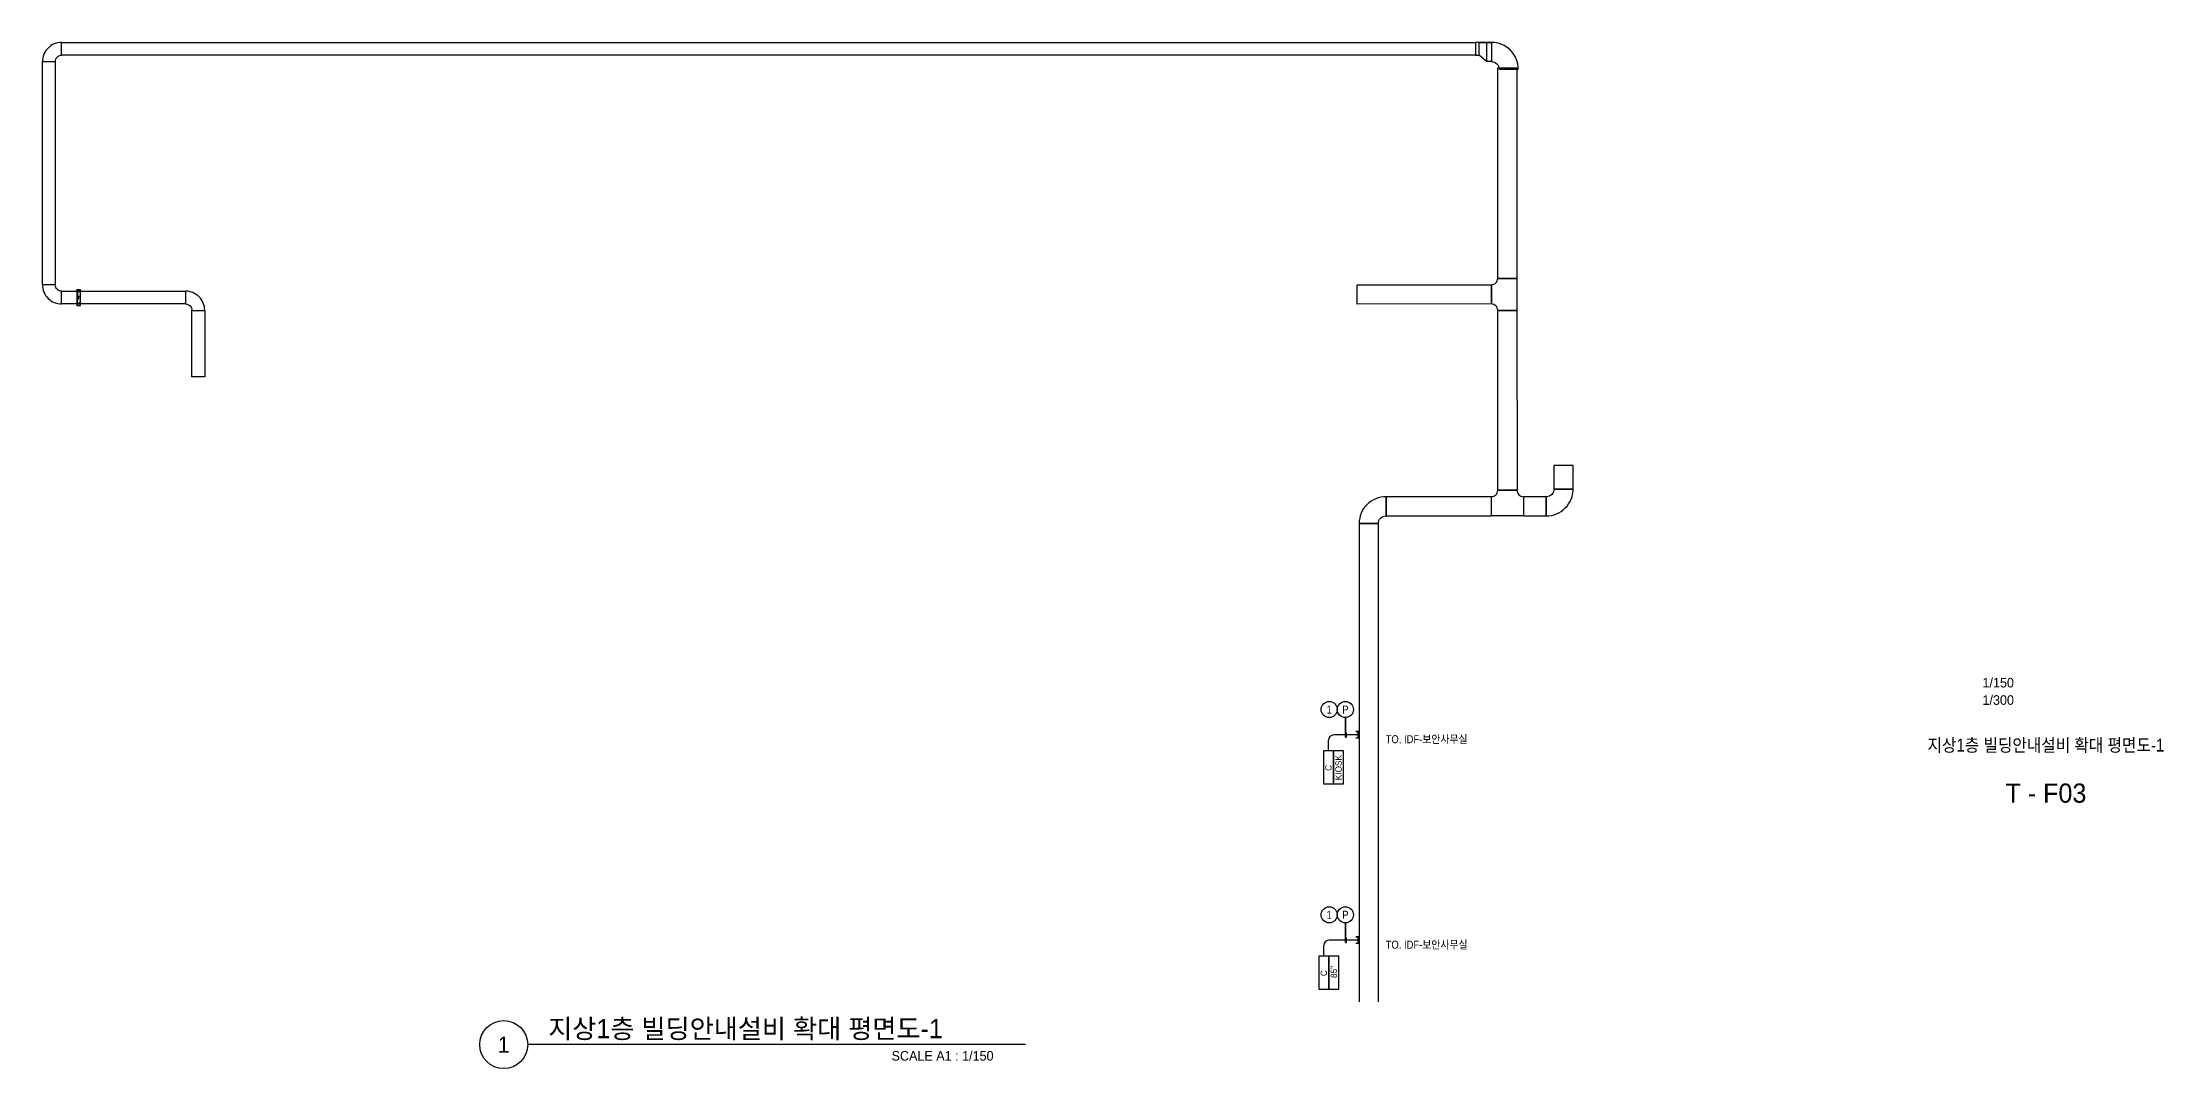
# Model space of a CAD drawing. Header units: millimetres. Extents: x 90978 to 500588, y -351975 to -9702.
# Drawn here: x 275046 to 374439, y -351975 to -303848 of the extents above; entities that cross this region are included whole.
import ezdxf
from ezdxf.enums import TextEntityAlignment as Align

# ---------------------------------------------------------------- set-up
doc = ezdxf.new("R2010")
doc.units = ezdxf.units.MM
doc.header["$LTSCALE"] = 150
doc.linetypes.add('D1', pattern=[3, 1, -1, 1])
for name, color, linetype in [('-----21 Embeded Wire in Ceiling or Wall', 4, 'Continuous'), ('-----27 Communication Cable Tray', 2, 'Continuous'), ('-----29 Indicator', 1, 'Continuous'), ('-----30 Text', 2, 'Continuous'), ('-----41 Drawing Title', 2, 'Continuous'), ('-----42 Drawing Number', 2, 'Continuous'), ('-----43 Drawing Scale', 3, 'Continuous'), ('NOTE', 1, 'Continuous')]:
    doc.layers.add(name, color=color, linetype=linetype)
doc.styles.add('ELEC', font='')
doc.styles.get('ELEC').set_extended_font_data('Dotum')

# ---------------------------------------------------------------- blocks, each defined once
blk = doc.blocks.new('KIOSK')
at = {"layer": 'NOTE', "color": 1}
blk.add_lwpolyline([(220317, -205792), (223670, -205792), (223670, -204766), (220317, -204766)], close=True, dxfattribs=at)
at = {"layer": '-----30 Text', "style": 'ELEC'}
blk.add_text('KIOSK', height=640.3, dxfattribs=at).set_placement((221972, -205279), align=Align.MIDDLE_CENTER)
blk = doc.blocks.new('85SIGNIGE')
at = {"layer": 'NOTE', "color": 1}
blk.add_lwpolyline([(220317, -208267), (223670, -208267), (223670, -207241), (220317, -207241)], close=True, dxfattribs=at)
at = {"layer": '-----30 Text', "style": 'ELEC'}
blk.add_text('85"', height=640.3, dxfattribs=at).set_placement((222066, -207754), align=Align.MIDDLE_CENTER)
blk = doc.blocks.new('O08')
blk.add_hatch(color=256).paths.add_polyline_path([(120, 51), (-120, 51), (-120, 0), (120, 0)])
blk.add_lwpolyline([(120, 127.5), (120, 0), (-120, 0), (-120, 127.5), (-120, 51), (120, 51)])
blk = doc.blocks.new('CONTROLLER')
at = {"layer": 'NOTE', "color": 1}
blk.add_lwpolyline([(64923, 56490), (68276, 56490), (68276, 57516), (64923, 57516)], close=True, dxfattribs=at)
at = {"layer": '-----30 Text', "style": 'ELEC'}
blk.add_text('C', height=640, dxfattribs=at).set_placement((66549, 57003), align=Align.MIDDLE_CENTER)
blk = doc.blocks.new('A$C6DEE19DB')
at = {"layer": '-----29 Indicator', "color": 1}
blk.add_line((-457, 0), (457, 0), dxfattribs=at)
blk.add_lwpolyline([(457, 0), (-457, 0), (-457, 50), (-257, 50), (-257, 0)], dxfattribs=at)

msp = doc.modelspace()

# ---------------------------------------------------------------- linework, layer by layer
at = {"layer": '-----21 Embeded Wire in Ceiling or Wall'}
for p, q in [((335306, -337079), (335306, -336578)), ((336742, -336328, 0), (335556, -336328)), ((335086, -346706), (335086, -346204)), ((336745, -345954), (335336, -345954))]:
    msp.add_line(p, q, dxfattribs=at)
for centre in [(335556, -336578, 0), (335336, -346204, 0)]:
    msp.add_arc(centre, 250, 90, 180, dxfattribs=at)
at = {"layer": '-----27 Communication Cable Tray', "elevation": 0}
for points in [[(275646, -304749), (275646, -304749, -0.414214), (275946, -304449), (275946, -304449), (275946, -303849, 0.414214), (275046, -304749)], [(342942, -304748), (342942, -304748, -0.414214), (343302, -305108), (343302, -305108), (344202, -305108, 0.414214), (342942, -303848)], [(343241, -314916), (344141, -314916), (344141, -314916), (344141, -316416), (343241, -316416, 0.414214), (342941, -316116), (342941, -315216), (342941, -315216, 0.414214)], [(275946, -315516), (275946, -315516, -0.414214), (275646, -315216), (275646, -315216), (275046, -315216, 0.414214), (275946, -316116)], [(281751, -316116), (281751, -316116, -0.414214), (282051, -316416), (282051, -316416), (282651, -316416, 0.414214), (281751, -315516)], [(344441, -325153), (344441, -326053), (344441, -326053), (342941, -326053), (342941, -325153, 0.414214), (343241, -324853), (344141, -324853), (344141, -324853, 0.414214)], [(345874, -324793), (345874, -324793, -0.414214), (345514, -325153), (345514, -325153), (345514, -326053, 0.414214), (346774, -324793)], [(337645, -326413), (337645, -326413, -0.414214), (338005, -326053), (338005, -326053), (338005, -325153, 0.414214), (336745, -326413)]]:
    msp.add_lwpolyline(points, format="xyb", close=True, dxfattribs=at)
for points in [[(342191, -304448), (275946, -304449), (275946, -303849), (342191, -303848)], [(275646, -304749), (275646, -315216), (275046, -315216), (275046, -304749)], [(344140, -305048), (344141, -314916), (343241, -314916), (343240, -305048)], [(281751, -316116), (275946, -316116), (275946, -315516), (281751, -315516)], [(336651, -315217), (342941, -315216), (342941, -316116), (336651, -316117)], [(282051, -319538), (282051, -316416), (282651, -316416), (282651, -319538)], [(344141, -316416), (344142, -324853), (343242, -324853), (343241, -316416)], [(346774, -324793), (346774, -323693), (345874, -323693), (345874, -324793)], [(342941, -325153), (338005, -325153), (338005, -326053), (342941, -326053)], [(345514, -325153), (344441, -325153), (344441, -326053), (345514, -326053)]]:
    msp.add_lwpolyline(points, close=True, dxfattribs=at)
for points in [[(342941, -303848), (342191, -303848), (342191, -304448), (342371, -304448), (342371, -303848), (342720, -303848), (342720, -304748), (342371, -304448), (342371, -303848), (342941, -303848), (342941, -304748), (342720, -304748)], [(337645, -348850), (337645, -326413), (336745, -326413), (336745, -348850)]]:
    msp.add_lwpolyline(points, dxfattribs=at)
at = {"layer": '-----27 Communication Cable Tray', "color": 1}
msp.add_lwpolyline([(276831, -315448), (276651, -315448), (276651, -316183), (276831, -316183), (276831, -315448)], dxfattribs=at)
at = {"layer": '-----27 Communication Cable Tray', "color": 1, "linetype": 'D1'}
for points in [[(276831, -315448), (276651, -316183)], [(276831, -316183), (276651, -315448)]]:
    msp.add_lwpolyline(points, dxfattribs=at)
at = {"layer": '-----27 Communication Cable Tray'}
for points in [[(276696, -315493), (276651, -315493), (276651, -316138), (276696, -316138), (276696, -315493)], [(276786, -315561), (276786, -315516), (276696, -315516), (276696, -316116), (276786, -316116), (276786, -316071)]]:
    msp.add_lwpolyline(points, dxfattribs=at)
at = {"layer": '-----29 Indicator'}
for centre in [(335342, -335135, 0), (336099, -335135, 0), (335342, -344762), (336099, -344762)]:
    msp.add_circle(centre, 378, dxfattribs=at)
at = {"layer": '-----41 Drawing Title', "color": 7}
msp.add_line((321114, -350850), (297786, -350850), dxfattribs=at)
msp.add_circle((296661, -350850), 1125, dxfattribs=at)

# ---------------------------------------------------------------- block references
at = {"layer": '-----21 Embeded Wire in Ceiling or Wall', "xscale": -1.199999999953434, "yscale": 1.199999999953434, "zscale": 1.199999999953434, "rotation": 90}
for p in [(336742, -336316, 0), (336742, -345943, 0)]:
    msp.add_blockref('O08', p, dxfattribs=at)
at = {"layer": '-----29 Indicator', "xscale": -1, "rotation": 270}
for p in [(336099, -335971, 0), (336099, -345597)]:
    msp.add_blockref('A$C6DEE19DB', p, dxfattribs=at)
at = {"rotation": 90}
for name, p, xscale, yscale, zscale in [('CONTROLLER', (361507, -368461), 0.4596385049340647, 0.4596385049340647, 0.4596385049340647), ('KIOSK', (241423, -439887), 0.4596385048924661, 0.4596385048924661, 0.4596385048924661), ('CONTROLLER', (361287, -378088), 0.4596385049340647, 0.4596385049340647, 0.4596385049340647), ('85SIGNIGE', (240065, -449513), 0.4596385049399723, 0.4596385049399723, 0.4596385049399723)]:
    msp.add_blockref(name, p, dxfattribs=dict(at, xscale=xscale, yscale=yscale, zscale=zscale))

# ---------------------------------------------------------------- texts
at = {"layer": '-----30 Text', "style": 'ELEC', "width": 0.9}
for s, p in [('1', (335342, -335135, 0)), ('P', (336099, -335135, 0)), ('TO. IDF-보안사무실', (339905, -336518, 0)), ('1', (335342, -344762)), ('P', (336099, -344762)), ('TO. IDF-보안사무실', (339905, -346155, 0))]:
    msp.add_text(s, height=375, dxfattribs=at).set_placement(p, align=Align.MIDDLE)
at = {"layer": '-----41 Drawing Title', "style": 'ELEC', "width": 0.9}
msp.add_text('지상1층 빌딩안내설비 확대 평면도-1', height=600, dxfattribs=at).set_placement((368925, -336805), align=Align.MIDDLE_CENTER)
at = {"layer": '-----41 Drawing Title', "color": 2, "style": 'ELEC'}
msp.add_text('지상1층 빌딩안내설비 확대 평면도-1', height=900, dxfattribs=at).set_placement((298745, -350550))
at = {"layer": '-----41 Drawing Title', "color": 7, "style": 'ELEC'}
msp.add_text('1', height=750, dxfattribs=at).set_placement((296661, -350850), align=Align.MIDDLE)
at = {"layer": '-----41 Drawing Title', "style": 'ELEC'}
msp.add_text('SCALE A1 : 1/150', height=450, dxfattribs=at).set_placement((319614, -351600), align=Align.RIGHT)
at = {"layer": '-----42 Drawing Number', "style": 'ELEC'}
msp.add_text('T - F03', height=900, dxfattribs=at).set_placement((368925, -339055), align=Align.MIDDLE_CENTER)
at = {"layer": '-----43 Drawing Scale', "style": 'ELEC'}
for s, p in [('1/150', (366690, -333875)), ('1/300', (366690, -334690))]:
    msp.add_text(s, height=450, dxfattribs=at).set_placement(p, align=Align.MIDDLE_CENTER)

doc.saveas('drawing.dxf')
